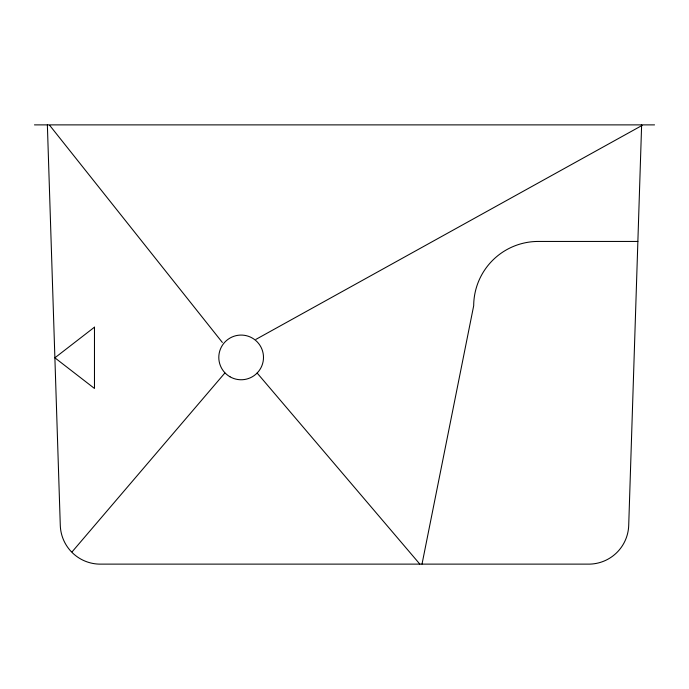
<?xml version="1.0" encoding="UTF-8"?>
<svg xmlns="http://www.w3.org/2000/svg" width="689" height="689" viewBox="0 0 689 689"><rect width="100%" height="100%" fill="white"/><g stroke="black" fill="none" stroke-linecap="round" stroke-linejoin="round"><path stroke-width="1.03" d="M641.631 124.881L628.712 525.362A40.065 40.065 0 0 1 589.956 564.119L99.044 564.119A40.065 40.065 0 0 1 60.287 525.362L47.369 124.881M422.012 564.119L473.688 305.744A64.594 64.594 0 0 1 538.281 241.443L637.868 241.443M72.121 551.82L224.847 373.025M255.886 339.401L642.027 125.458M34.45 124.881L654.55 124.881M257.126 373.025L419.782 564.041M49.772 125.458L222.358 342.459M94.471 327.18L54.879 357.815L94.471 388.458L94.471 327.18M229.98 376.771A22.341 22.341 0 0 0 263.491 357.419A22.341 22.341 0 0 0 229.98 338.066A22.341 22.341 0 0 0 229.98 376.771"/></g></svg>
